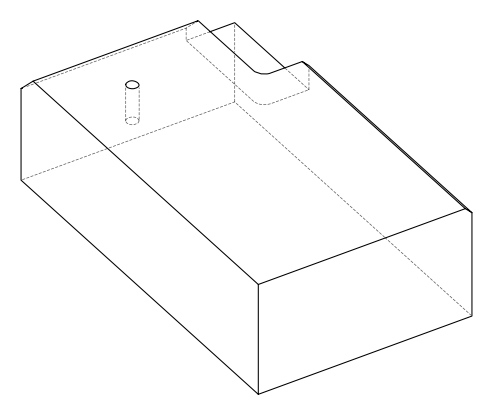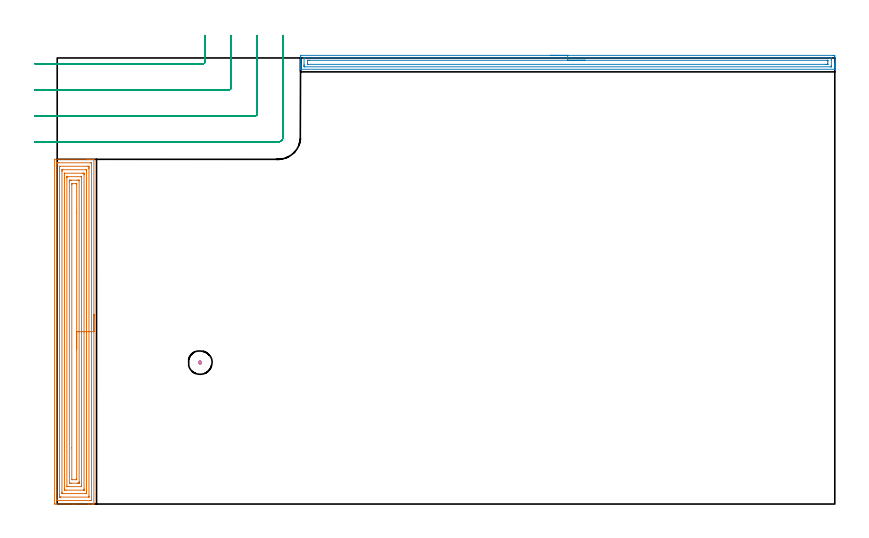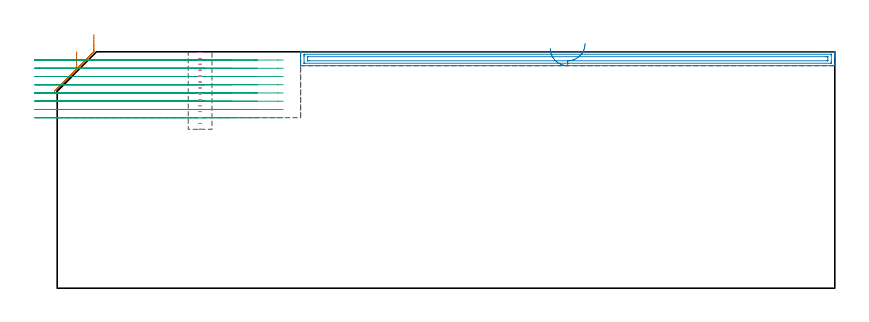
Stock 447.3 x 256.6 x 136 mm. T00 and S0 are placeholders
(PLAN: 4 operations, 2 tool changes, 32.3 min)
(1 AREA_MILL | FG_CHAMFER_SURFACE | UGT0205_001 | 13.12 min | 52715 mm3)
(2 AREA_MILL_1 | FG_CHAMFER_SURFACE_1 | UGT0205_001 | 7.6 min | 9986 mm3)
(3 MILL_CORNER_NOTCH_RECTANGULAR | CORNER_NOTCH_RECTANGULAR | UGT0201_094 | Follow Part, ap 5, ae 75% | 11.13 min | 305765 mm3)
(4 MILL_BLIND_HOLE_FROM_SOLID_MATERIAL | STEP1POCKET | NXT0201_011 | Spiral | 0.43 min | 6462 mm3)
(TOOL UGT0205_001 | Chamfer Mill 20 x 3 x 45 deg. | D20 FL50 Z2)
(TOOL UGT0201_094 | End mill 20 mm | D20 FL38 Z4)
(TOOL NXT0201_011 | ENDMILL 12mm [2P460-1200-NA 1630] | D12 FL38 Z6)
(OP 1 AREA_MILL)
G17 G21 G94 G90
T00 M6
G54
G17 G0 G90 X21.1 Y109.15 S1061 M3
G43 Z146. H0
G94 G1 Y109.112 Z145.128 F250.
Y108.998 Z144.263
Y108.809 Z143.412
Y108.547 Z142.58
Y108.213 Z141.774
Y107.81 Z141.
Y107.342 Z140.264
Y106.81 Z139.572
Y106.221 Z138.929
Y105.578 Z138.339
Y104.886 Z137.808
Y104.15 Z137.34
Y103.376 Z136.937
Y102.57 Z136.603
Y101.738 Z136.341
Y100.887 Z136.152
Y100.022 Z136.038
Y99.15 Z136.
Y0.152
X21.097 Y0.01 Z135.988
X21.051 Y0.007 Z135.942
X20.694 Y0. Z135.593
X20.217 Z135.116
X19.611 Z134.506
X18.416 Z133.313
X17.827 Z132.721
X9.295 Z124.192
X-1.198 Y0.001 Z113.699
X-1.492 Y0.01 Z113.406
X-1.499 Y0.302 Z113.399
Y0.332
X-1.5 Y197.703 Z113.4
X-1.498 Y198.298 Z113.399
X-1.497 Y198.299 Z113.4
X17.229 Y198.3 Z132.124
X17.827 Z132.721
X18.416 Z133.313
X18.719 Z133.615
X19.308 Z134.204
X19.611 Z134.506
X20.217 Z135.116
X20.694 Z135.593
X21.051 Y198.293 Z135.942
X21.097 Y198.29 Z135.988
X21.1 Y198.148 Z136.
Y99.15
X19.686 Z134.586
X19.685 Y2.306 Z134.585
X19.684 Y2.231 Z134.584
X19.679 Y2.082 Z134.579
X19.675 Y2.009 Z134.575
X19.658 Y2.006 Z134.558
X19.611 Y2.003 Z134.511
X19.1 Y2. Z134.
X18.719 Z133.619
X0.37 Z115.27
X-0.011 Y2.003 Z114.889
X-0.064 Y2.006 Z114.836
X-0.075 Y2.009 Z114.825
X-0.079 Y2.057 Z114.821
X-0.083 Y2.156 Z114.817
X-0.085 Y2.306 Z114.815
X-0.086 Y2.381 Z114.814
Y195.994
X-0.084 Y196.069 Z114.816
X-0.079 Y196.219 Z114.821
X-0.075 Y196.291 Z114.825
X-0.058 Y196.294 Z114.842
X-0.011 Y196.297 Z114.889
X0.5 Y196.3 Z115.4
X0.881 Z115.781
X19.23 Z134.13
X19.611 Y196.297 Z134.511
X19.664 Y196.294 Z134.564
X19.675 Y196.291 Z134.575
X19.679 Y196.243 Z134.579
X19.683 Y196.144 Z134.583
X19.685 Y195.994 Z134.585
X19.686 Y195.919 Z134.586
Y99.15
X18.271 Z133.171
Y4.613
X18.267 Y4.165 Z133.167
X18.264 Y4.055 Z133.164
X18.26 Y4.01 Z133.16
X18.157 Y4.006 Z133.057
X17.991 Y4.001 Z132.891
X1.937 Z116.837
X1.773 Y4.004 Z116.673
X1.608 Y4.01 Z116.508
X1.335 Y4.026 Z116.235
X1.333 Y4.165 Z116.233
X1.33 Y4.608 Z116.23
X1.329 Y5.057 Z116.229
X1.328 Y5.501 Z116.228
X1.329 Y193.243 Z116.229
Y193.687
X1.333 Y194.135 Z116.233
X1.335 Y194.245 Z116.235
X1.34 Y194.29 Z116.24
X1.443 Y194.294 Z116.343
X1.609 Y194.299 Z116.509
X17.663 Z132.563
X17.827 Y194.296 Z132.727
X17.992 Y194.29 Z132.892
X18.265 Y194.274 Z133.165
X18.266 Y194.135 Z133.166
X18.27 Y193.692 Z133.17
X18.271 Y193.243 Z133.171
Y192.799
Y99.15
X16.857 Z131.757
Y6.841
X16.853 Y6.031 Z131.753
X16.85 Y6.01 Z131.75
X16.831 Y6.006 Z131.731
X16.779 Y6.002 Z131.679
X16.674 Y6.001 Z131.574
X16.463 Y6. Z131.363
X2.916 Z117.816
X2.818 Y6.002 Z117.718
X2.769 Y6.006 Z117.669
X2.75 Y6.01 Z117.65
X2.749 Y6.023 Z117.649
X2.743 Y6.763 Z117.643
Y6.841
Y191.459
X2.747 Y192.269 Z117.647
X2.749 Y192.29 Z117.649
X2.769 Y192.294 Z117.669
X2.821 Y192.298 Z117.721
X2.926 Y192.3 Z117.826
X3.137 Z118.037
X16.684 Z131.584
X16.782 Y192.298 Z131.682
X16.831 Y192.294 Z131.731
X16.85 Y192.29 Z131.75
X16.851 Y192.276 Z131.751
X16.857 Y191.537 Z131.757
Y191.459
Y99.15
X15.443 Z130.343
Y8.624
X15.441 Y8.334 Z130.341
X15.437 Y8.042 Z130.337
X15.436 Y8.011 Z130.336
X15.423 Y8.008 Z130.323
X15.385 Y8.004 Z130.285
X15.307 Y8.001 Z130.207
X5.073 Y8. Z119.973
X4.449 Y8.002 Z119.349
X4.176 Y8.005 Z119.076
X4.163 Y8.015 Z119.063
X4.161 Y8.02 Z119.061
X4.158 Y8.624 Z119.058
X4.157 Y8.916 Z119.057
Y189.676
X4.158 Y189.966 Z119.058
X4.163 Y190.259 Z119.063
X4.164 Y190.29 Z119.064
X4.177 Y190.292 Z119.077
X4.215 Y190.296 Z119.115
X4.293 Y190.299 Z119.193
X14.527 Y190.3 Z129.427
X15.151 Y190.298 Z130.051
X15.424 Y190.295 Z130.324
X15.437 Y190.285 Z130.337
X15.439 Y190.28 Z130.339
X15.442 Y189.676 Z130.342
X15.443 Y189.384 Z130.343
Y99.15
X14.029 Z128.929
X14.028 Y10.639 Z128.928
X14.026 Y10.408 Z128.926
X14.022 Y10.078 Z128.922
X14.014 Y10.01 Z128.914
X13.911 Y10.005 Z128.811
X13.775 Y10.001 Z128.675
X6.232 Y10. Z121.132
X5.747 Y10.001 Z120.647
X5.611 Y10.007 Z120.511
X5.585 Y10.009 Z120.485
X5.578 Y10.055 Z120.478
X5.574 Y10.175 Z120.474
X5.572 Y10.408 Z120.472
Y187.661
X5.573 Y187.892 Z120.473
X5.578 Y188.222 Z120.478
X5.586 Y188.29 Z120.486
X5.689 Y188.295 Z120.589
X5.825 Y188.299 Z120.725
X13.368 Y188.3 Z128.268
X13.853 Y188.299 Z128.753
X13.989 Y188.293 Z128.889
X14.015 Y188.291 Z128.915
X14.022 Y188.245 Z128.922
X14.026 Y188.125 Z128.926
X14.028 Y187.892 Z128.928
X14.029 Y99.15 Z128.929
X12.615 Z127.515
X12.614 Y12.945 Z127.514
X12.612 Y12.192 Z127.512
X12.61 Y12.057 Z127.51
X12.608 Y12.016 Z127.508
X12.571 Y12.01 Z127.471
X12.476 Y12.007 Z127.376
X11.775 Y12. Z126.675
X11.584 Z126.484
X8.208 Z123.108
X7.316 Z122.216
X7.124 Y12.002 Z122.024
X7.061 Y12.005 Z121.961
X7.011 Y12.01 Z121.911
X6.992 Y12.02 Z121.892
X6.99 Y12.054 Z121.89
X6.987 Y12.192 Z121.887
X6.986 Y12.33 Z121.886
X6.985 Y185.355 Z121.885
X6.988 Y186.108 Z121.888
X6.99 Y186.243 Z121.89
X6.992 Y186.285 Z121.892
X7.029 Y186.29 Z121.929
X7.124 Y186.293 Z122.024
X7.825 Y186.3 Z122.725
X8.016 Z122.916
X11.392 Z126.292
X12.284 Z127.184
X12.476 Y186.298 Z127.376
X12.539 Y186.295 Z127.439
X12.589 Y186.29 Z127.489
X12.608 Y186.28 Z127.508
X12.61 Y186.246 Z127.51
X12.613 Y186.108 Z127.513
X12.614 Y185.97 Z127.514
X12.615 Y99.15 Z127.515
X11.2 Z126.1
Y14.359
X11.198 Y14.19 Z126.098
X11.195 Y14.055 Z126.095
X11.194 Y14.018 Z126.094
X11.178 Y14.01 Z126.078
X11.125 Y14.008 Z126.025
X10.692 Y14. Z125.592
X10.667 Z125.567
X8.884 Z123.784
X8.479 Y14.004 Z123.379
X8.429 Y14.007 Z123.329
X8.408 Y14.01 Z123.308
X8.406 Y14.023 Z123.306
X8.402 Y14.082 Z123.302
X8.4 Y14.139 Z123.3
Y32.287
Y183.941
X8.401 Y184.111 Z123.301
X8.405 Y184.246 Z123.305
X8.406 Y184.282 Z123.306
X8.422 Y184.29 Z123.322
X8.475 Y184.292 Z123.375
X8.908 Y184.3 Z123.808
X8.933 Z123.833
X10.716 Z125.616
X11.121 Y184.296 Z126.021
X11.171 Y184.293 Z126.071
X11.192 Y184.29 Z126.092
X11.194 Y184.277 Z126.094
X11.198 Y184.218 Z126.098
X11.199 Y184.161 Z126.099
X11.2 Y167.63 Z126.1
Y99.15
Y98.278 Z126.138
Y97.414 Z126.252
Y96.562 Z126.441
Y95.73 Z126.703
Y94.924 Z127.037
Y94.15 Z127.44
Y93.414 Z127.909
Y92.722 Z128.44
Y92.079 Z129.029
Y91.49 Z129.672
Y90.959 Z130.365
Y90.49 Z131.1
Y90.087 Z131.874
Y89.753 Z132.68
Y89.491 Z133.512
Y89.302 Z134.364
Y89.188 Z135.229
Y89.15 Z136.1
G0 Z146.
M5
M2
(OP 2 AREA_MILL_1)
G17 G21 G94 G90
T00 M6
G54
G17 G0 G90 X283.65 Y258.1 S1061 M3
G43 Z146. H0
Z138.
G94 G1 X283.688 Z137.128 F250.
X283.802 Z136.263
X283.991 Z135.412
X284.253 Z134.58
X284.587 Z133.774
X284.99 Z133.
X285.458 Z132.264
X285.99 Z131.572
X286.579 Z130.929
X287.222 Z130.34
X287.914 Z129.808
X288.65 Z129.34
X289.424 Z128.937
X290.23 Z128.603
X291.062 Z128.341
X291.913 Z128.152
X292.778 Z128.038
X293.65 Z128.
X446.221
X446.695 Y258.099 Z128.001
X447.164 Y258.095 Z128.003
X447.291 Y258.092 Z128.006
X447.3 Y257.631 Z128.466
Y253.217 Z132.877
Y252.648 Z133.449
Y252.335 Z133.761
Y251.765 Z134.331
Y251.452 Z134.643
Y250.825 Z135.274
Y250.433 Z135.666
X447.293 Y250.109 Z135.981
X447.292 Y250.102 Z135.988
X447.141 Y250.1 Z136.
X140.158
X140.008 Y250.102 Z135.988
X140.007 Y250.109 Z135.981
X140. Y250.432 Z135.667
Y250.825 Z135.274
Y251.452 Z134.643
Y252.648 Z133.449
Y253.217 Z132.877
Y257.346 Z128.751
X140.003 Y257.631 Z128.466
X140.009 Y258.091 Z128.006
X140.136 Y258.095 Z128.003
X140.605 Y258.1 Z128.
X293.65
Y256.686 Z129.414
X444.911 Y256.685 Z129.415
X444.975
X445.286 Y256.679 Z129.421
X445.291 Y256.579 Z129.521
X445.298 Y256.365 Z129.735
X445.3 Y255.865 Z130.235
Y255.48 Z130.62
X445.299 Y251.951 Z134.149
X445.291 Y251.565 Z134.535
X445.289 Y251.52 Z134.58
X445.272 Y251.519 Z134.581
X445.221 Y251.516 Z134.584
X445.118 Y251.515 Z134.585
X444.911 Y251.514 Z134.586
X142.389 Y251.515 Z134.585
X142.325
X142.014 Y251.521 Z134.579
X142.009 Y251.621 Z134.479
X142.002 Y251.835 Z134.265
X142.001 Y252.335 Z133.765
X142. Y252.72 Z133.38
X142.001 Y256.249 Z129.851
X142.009 Y256.636 Z129.464
X142.011 Y256.68 Z129.42
X142.028 Y256.681 Z129.419
X142.079 Y256.684 Z129.416
X142.182 Y256.685 Z129.415
X142.389 Y256.686 Z129.414
X293.65
Y255.272 Z130.828
X442.834 Y255.271 Z130.829
X443.126 Y255.269 Z130.831
X443.223 Y255.267 Z130.833
X443.29 Y255.263 Z130.837
X443.294 Y255.155 Z130.945
X443.298 Y254.983 Z131.117
X443.3 Y254.811 Z131.289
X443.299 Y253.046 Z133.054
X443.295 Y252.988 Z133.112
X443.29 Y252.944 Z133.156
X443.283 Y252.935 Z133.165
X443.271 Y252.933 Z133.167
X443.126 Y252.931 Z133.169
X442.525 Y252.929 Z133.171
X442.233 Y252.928 Z133.172
X144.466 Y252.929 Z133.171
X144.174 Y252.931 Z133.169
X144.077 Y252.934 Z133.166
X144.01 Y252.937 Z133.163
X144.006 Y253.045 Z133.055
X144.002 Y253.217 Z132.883
X144. Y253.389 Z132.711
X144.001 Y255.154 Z130.946
X144.005 Y255.212 Z130.888
X144.01 Y255.256 Z130.844
X144.017 Y255.265 Z130.835
X144.029 Y255.267 Z130.833
X144.174 Y255.269 Z130.831
X144.775 Y255.271 Z130.829
X145.067 Y255.272 Z130.828
X293.65
X294.522 Z130.866
X295.386 Z130.98
X296.238 Z131.169
X297.07 Z131.432
X297.876 Z131.765
X298.65 Z132.168
X299.386 Z132.637
X300.078 Z133.168
X300.721 Z133.757
X301.31 Z134.401
X301.841 Z135.093
X302.31 Z135.828
X302.713 Z136.602
X303.047 Z137.408
X303.309 Z138.24
X303.498 Z139.092
X303.612 Z139.957
X303.65 Z140.828
G0 Z146.
M5
M2
(OP 3 MILL_CORNER_NOTCH_RECTANGULAR)
G17 G21 G94 G90
T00 M6
G54
G17 G0 G90 X-13. Y253.3 S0 M3
G43 Z146. H0
Z131.262
G94 G1 X-10. F250.
X84.006 F500.
G3 X85. Y254.294 R1.
G1 Y266.6
Y269.6 F250.
G0 Z146.
X-13. Y238.3
Z131.262
G1 X-10.
X99.005 F500.
G3 X100. Y239.295 R1.
G1 Y266.6
Y269.6 F250.
G0 Z146.
X-13. Y223.3
Z131.262
G1 X-10.
X114.005 F500.
G3 X115. Y224.295 R1.
G1 Y266.6
Y269.6 F250.
G0 Z146.
X-13. Y208.3
Z131.262
G1 X-10.
X127. F500.
G3 X130. Y211.3 R3.
G1 Y266.6
Y269.6 F250.
G0 Z146.
X-13. Y253.3
Z126.525
G1 X-10.
X84.006 F500.
G3 X85. Y254.294 R1.
G1 Y266.6
Y269.6 F250.
G0 Z146.
X-13. Y238.3
Z126.525
G1 X-10.
X99.005 F500.
G3 X100. Y239.295 R1.
G1 Y266.6
Y269.6 F250.
G0 Z146.
X-13. Y223.3
Z126.525
G1 X-10.
X114.005 F500.
G3 X115. Y224.295 R1.
G1 Y266.6
Y269.6 F250.
G0 Z146.
X-13. Y208.3
Z126.525
G1 X-10.
X127. F500.
G3 X130. Y211.3 R3.
G1 Y266.6
Y269.6 F250.
G0 Z146.
X-13. Y253.3
Z121.787
G1 X-10.
X84.006 F500.
G3 X85. Y254.294 R1.
G1 Y266.6
Y269.6 F250.
G0 Z146.
X-13. Y238.3
Z121.787
G1 X-10.
X99.005 F500.
G3 X100. Y239.295 R1.
G1 Y266.6
Y269.6 F250.
G0 Z146.
X-13. Y223.3
Z121.787
G1 X-10.
X114.005 F500.
G3 X115. Y224.295 R1.
G1 Y266.6
Y269.6 F250.
G0 Z146.
X-13. Y208.3
Z121.787
G1 X-10.
X127. F500.
G3 X130. Y211.3 R3.
G1 Y266.6
Y269.6 F250.
G0 Z146.
X-13. Y253.3
Z117.05
G1 X-10.
X84.006 F500.
G3 X85. Y254.294 R1.
G1 Y266.6
Y269.6 F250.
G0 Z146.
X-13. Y238.3
Z117.05
G1 X-10.
X99.005 F500.
G3 X100. Y239.295 R1.
G1 Y266.6
Y269.6 F250.
G0 Z146.
X-13. Y223.3
Z117.05
G1 X-10.
X114.005 F500.
G3 X115. Y224.295 R1.
G1 Y266.6
Y269.6 F250.
G0 Z146.
X-13. Y208.3
Z117.05
G1 X-10.
X127. F500.
G3 X130. Y211.3 R3.
G1 Y266.6
Y269.6 F250.
G0 Z146.
X-13. Y253.3
Z112.312
G1 X-10.
X84.006 F500.
G3 X85. Y254.294 R1.
G1 Y266.6
Y269.6 F250.
G0 Z146.
X-13. Y238.3
Z112.312
G1 X-10.
X99.005 F500.
G3 X100. Y239.295 R1.
G1 Y266.6
Y269.6 F250.
G0 Z146.
X-13. Y223.3
Z112.312
G1 X-10.
X114.005 F500.
G3 X115. Y224.295 R1.
G1 Y266.6
Y269.6 F250.
G0 Z146.
X-13. Y208.3
Z112.312
G1 X-10.
X127. F500.
G3 X130. Y211.3 R3.
G1 Y266.6
Y269.6 F250.
G0 Z146.
X-13. Y253.3
Z107.575
G1 X-10.
X84.006 F500.
G3 X85. Y254.294 R1.
G1 Y266.6
Y269.6 F250.
G0 Z146.
X-13. Y238.3
Z107.575
G1 X-10.
X99.005 F500.
G3 X100. Y239.295 R1.
G1 Y266.6
Y269.6 F250.
G0 Z146.
X-13. Y223.3
Z107.575
G1 X-10.
X114.005 F500.
G3 X115. Y224.295 R1.
G1 Y266.6
Y269.6 F250.
G0 Z146.
X-13. Y208.3
Z107.575
G1 X-10.
X127. F500.
G3 X130. Y211.3 R3.
G1 Y266.6
Y269.6 F250.
G0 Z146.
X-13. Y253.3
Z102.837
G1 X-10.
X84.006 F500.
G3 X85. Y254.294 R1.
G1 Y266.6
Y269.6 F250.
G0 Z146.
X-13. Y238.3
Z102.837
G1 X-10.
X99.005 F500.
G3 X100. Y239.295 R1.
G1 Y266.6
Y269.6 F250.
G0 Z146.
X-13. Y223.3
Z102.837
G1 X-10.
X114.005 F500.
G3 X115. Y224.295 R1.
G1 Y266.6
Y269.6 F250.
G0 Z146.
X-13. Y208.3
Z102.837
G1 X-10.
X127. F500.
G3 X130. Y211.3 R3.
G1 Y266.6
Y269.6 F250.
G0 Z146.
X-13. Y253.3
Z98.1
G1 X-10.
X84.006 F500.
G3 X85. Y254.294 R1.
G1 Y266.6
Y269.6 F250.
G0 Z146.
X-13. Y238.3
Z98.1
G1 X-10.
X99.005 F500.
G3 X100. Y239.295 R1.
G1 Y266.6
Y269.6 F250.
G0 Z146.
X-13. Y223.3
Z98.1
G1 X-10.
X114.005 F500.
G3 X115. Y224.295 R1.
G1 Y266.6
Y269.6 F250.
G0 Z146.
X-13. Y208.3
Z98.1
G1 X-10.
X127. F500.
G3 X130. Y211.3 R3.
G1 Y266.6
Y269.6 F250.
G0 Z146.
M5
M2
(OP 4 MILL_BLIND_HOLE_FROM_SOLID_MATERIAL)
G17 G21 G94 G90
T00 M6
G54
G17 G0 G90 X82.2 Y81.4 S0 M3
G43 Z146. H1
Z135.6
G94 G3 X82.6 Y81.8 R0.4 F250.
X82.2 Y82.2 R0.4
X81.4 Y81.4 R0.8
X82.2 Y82.2 R-0.8
X81.8 Y81.8 R0.4
X82.2 Y81.4 R0.4
G0 Z132.2
G3 X82.6 Y81.8 R0.4
X82.2 Y82.2 R0.4
X81.4 Y81.4 R0.8
X82.2 Y82.2 R-0.8
X81.8 Y81.8 R0.4
X82.2 Y81.4 R0.4
G0 Z128.8
G3 X82.6 Y81.8 R0.4
X82.2 Y82.2 R0.4
X81.4 Y81.4 R0.8
X82.2 Y82.2 R-0.8
X81.8 Y81.8 R0.4
X82.2 Y81.4 R0.4
G0 Z125.4
G3 X82.6 Y81.8 R0.4
X82.2 Y82.2 R0.4
X81.4 Y81.4 R0.8
X82.2 Y82.2 R-0.8
X81.8 Y81.8 R0.4
X82.2 Y81.4 R0.4
G0 Z122.
G3 X82.6 Y81.8 R0.4
X82.2 Y82.2 R0.4
X81.4 Y81.4 R0.8
X82.2 Y82.2 R-0.8
X81.8 Y81.8 R0.4
X82.2 Y81.4 R0.4
G0 Z118.6
G3 X82.6 Y81.8 R0.4
X82.2 Y82.2 R0.4
X81.4 Y81.4 R0.8
X82.2 Y82.2 R-0.8
X81.8 Y81.8 R0.4
X82.2 Y81.4 R0.4
G0 Z115.2
G3 X82.6 Y81.8 R0.4
X82.2 Y82.2 R0.4
X81.4 Y81.4 R0.8
X82.2 Y82.2 R-0.8
X81.8 Y81.8 R0.4
X82.2 Y81.4 R0.4
G0 Z111.8
G3 X82.6 Y81.8 R0.4
X82.2 Y82.2 R0.4
X81.4 Y81.4 R0.8
X82.2 Y82.2 R-0.8
X81.8 Y81.8 R0.4
X82.2 Y81.4 R0.4
G0 Z108.4
G3 X82.6 Y81.8 R0.4
X82.2 Y82.2 R0.4
X81.4 Y81.4 R0.8
X82.2 Y82.2 R-0.8
X81.8 Y81.8 R0.4
X82.2 Y81.4 R0.4
G0 Z105.
G3 X82.6 Y81.8 R0.4
X82.2 Y82.2 R0.4
X81.4 Y81.4 R0.8
X82.2 Y82.2 R-0.8
X81.8 Y81.8 R0.4
X82.2 Y81.4 R0.4
G0 Z101.6
G3 X82.6 Y81.8 R0.4
X82.2 Y82.2 R0.4
X81.4 Y81.4 R0.8
X82.2 Y82.2 R-0.8
X81.8 Y81.8 R0.4
X82.2 Y81.4 R0.4
G0 Z98.2
G3 X82.6 Y81.8 R0.4
X82.2 Y82.2 R0.4
X81.4 Y81.4 R0.8
X82.2 Y82.2 R-0.8
X81.8 Y81.8 R0.4
X82.2 Y81.4 R0.4
G0 Z94.8
G3 X82.6 Y81.8 R0.4
X82.2 Y82.2 R0.4
X81.4 Y81.4 R0.8
X82.2 Y82.2 R-0.8
X81.8 Y81.8 R0.4
X82.2 Y81.4 R0.4
G0 Z91.4
G3 X82.6 Y81.8 R0.4
X82.2 Y82.2 R0.4
X81.4 Y81.4 R0.8
X82.2 Y82.2 R-0.8
X81.8 Y81.8 R0.4
X82.2 Y81.4 R0.4
G0 Z146.
M5
M2
